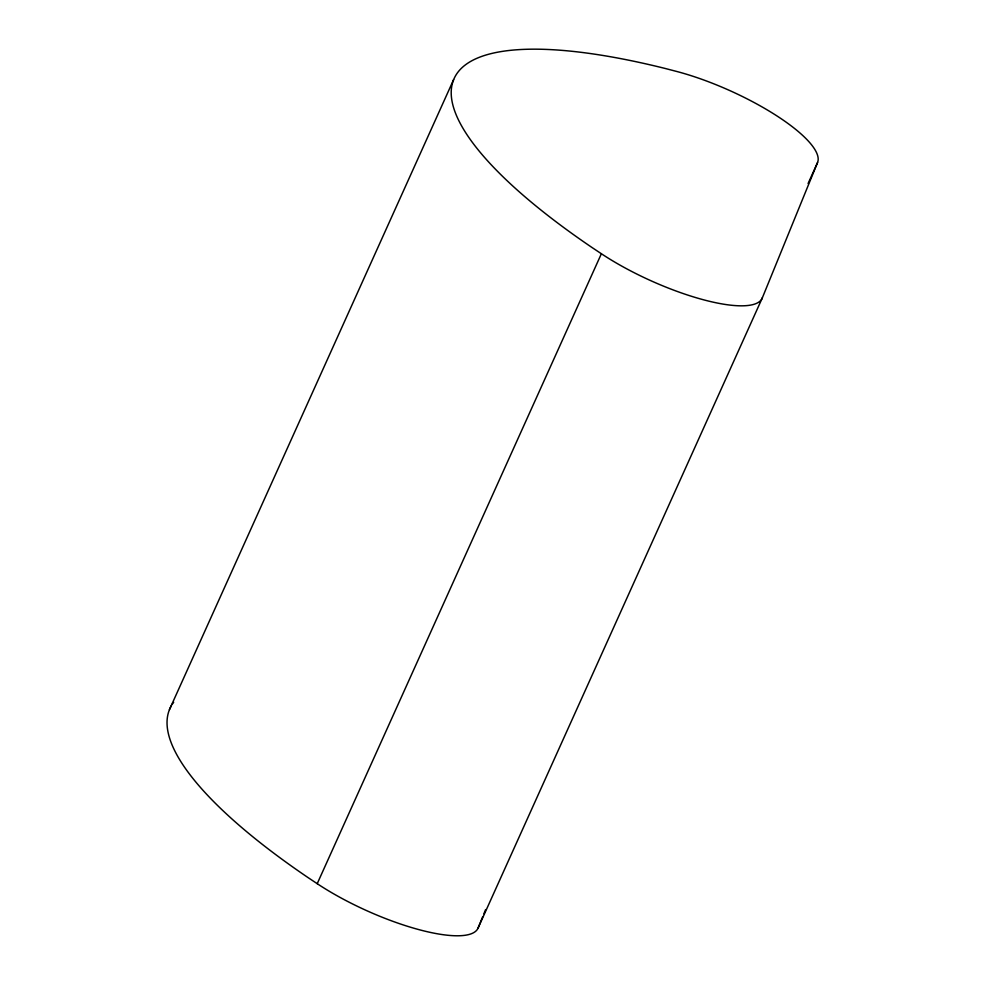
<?xml version="1.0" encoding="UTF-8"?>
<svg xmlns="http://www.w3.org/2000/svg" width="985" height="985" viewBox="0 0 985 985"><rect width="100%" height="100%" fill="white"/><g stroke="black" fill="none" stroke-linecap="round" stroke-linejoin="round"><path stroke-width="1.48" d="M171.464 705.531A420.854 115.233 24.3 0 0 307.825 877.438L317.219 883.68A108.904 29.821 24.3 0 0 417.48 929.237A108.904 29.821 24.3 0 0 478.144 927.895L482.748 916.604M483.894 913.784L485.617 909.561M762.304 297.938L817.55 162.55A108.904 29.821 24.3 0 0 776.562 115.688A108.904 29.821 24.3 0 0 675.858 71.24L665.06 68.433A420.854 115.233 24.3 0 0 591.985 247.494L601.379 253.736A108.904 29.821 24.3 0 0 701.64 299.28A108.904 29.821 24.3 0 0 762.304 297.938L478.144 927.895M169.457 709.594L453.617 79.637M317.219 883.68L601.379 253.736M808.082 183.542L817.55 162.55M172.264 704.238A420.854 115.233 24.3 0 1 173.68 702.231"/></g></svg>
